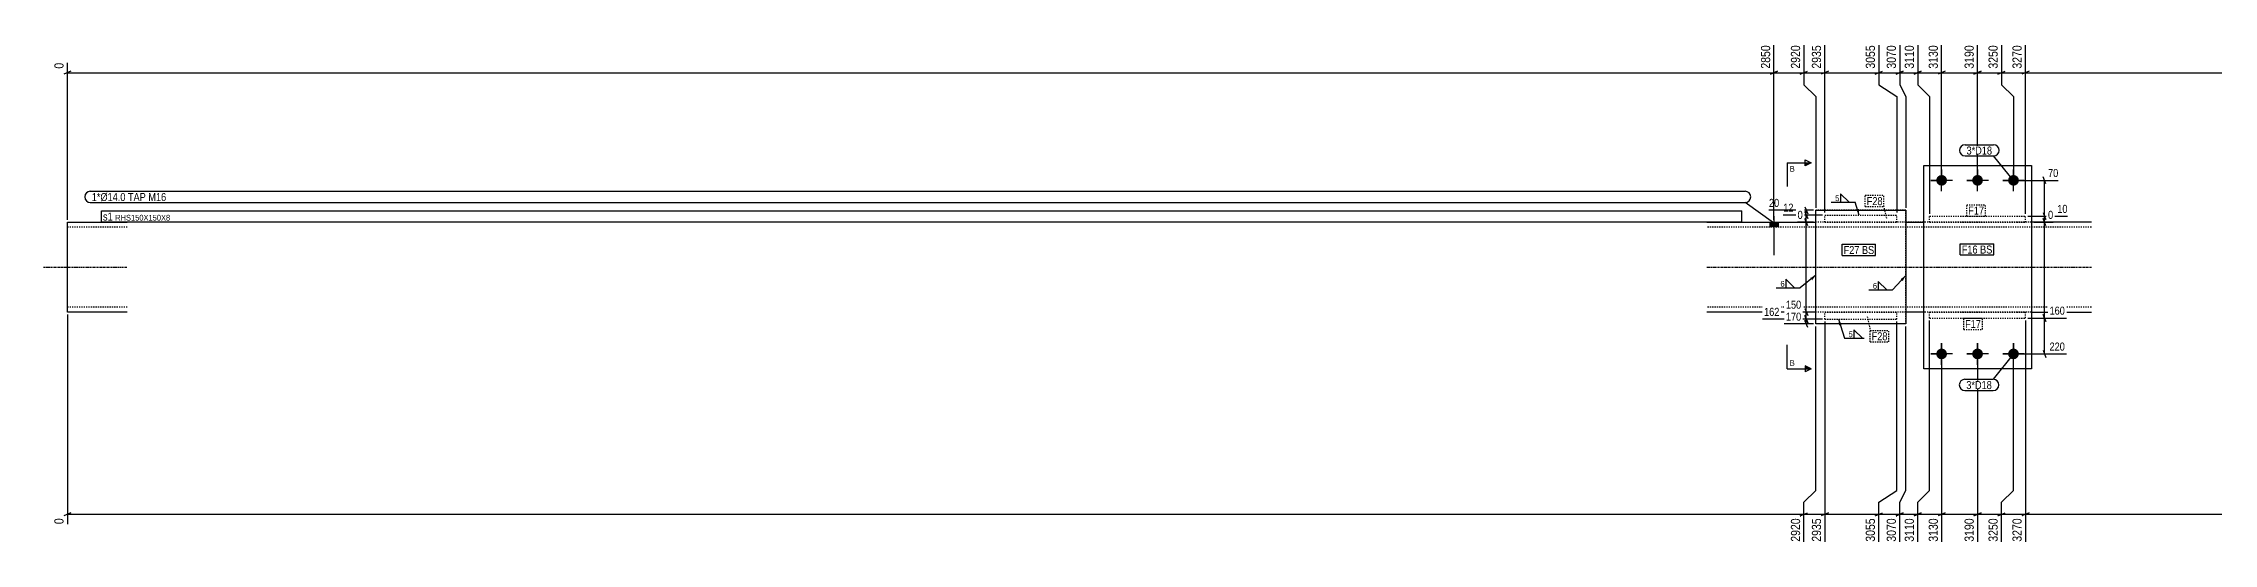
# Model space of a CAD drawing. Header units: millimetres. Extents: x 10 to 45966, y 6 to 1552.
# Drawn here: x 19546 to 23170, y 6 to 842 of the extents above; entities that cross this region are included whole.
import ezdxf

# ---------------------------------------------------------------- set-up
doc = ezdxf.new("R2010")
doc.units = ezdxf.units.MM
doc.linetypes.add('DXK_LINE_DOT2', pattern=[3.9198, 1.9599, -1.9599])
doc.linetypes.add('DXK_LINE_DOT3', pattern=[5.9187, 2.979, -0.9799, 0.9799, -0.9799])
for name, color, linetype in [('MÅLSÆTNING', 7, 'Continuous'), ('STÅL', 7, 'Continuous'), ('TEKST', 7, 'Continuous')]:
    doc.layers.add(name, color=color, linetype=linetype)
doc.styles.add('Arial', font='ARIAL.TTF', dxfattribs={"height": 0.2})
doc.styles.add('Arial Narrow', font='ARIALN.TTF', dxfattribs={"height": 0.2})

msp = doc.modelspace()

# ---------------------------------------------------------------- hatches: boundary and pattern name
at = {"layer": 'STÅL', "linetype": 'Continuous'}
for points in [[(22716.1, 604.3, -1), (22716.1, 622.3, -1)], [(22776.1, 604.3, -1), (22776.1, 622.3, -1)], [(22836.1, 604.3, -1), (22836.1, 622.3, -1)], [(22443.1, 543.3), (22429.1, 543.3), (22429.1, 535.3), (22443.1, 535.3)], [(22716.1, 314.3, -1), (22716.1, 332.3, -1)], [(22776.1, 314.3, -1), (22776.1, 332.3, -1)], [(22836.1, 314.3, -1), (22836.1, 332.3, -1)]]:
    msp.add_hatch(color=96, dxfattribs=at).paths.add_polyline_path(points)
at = {"layer": 'TEKST', "linetype": 'Continuous'}
for points in [[(22496.8, 450.3), (22506.1, 454.6), (22499.9, 446.4)], [(22496.8, 450.3), (22506.1, 454.6), (22499.9, 446.4)], [(22647.5, 448.4), (22656.1, 454.1), (22651.2, 445)], [(22647.5, 448.4), (22656.1, 454.1), (22651.2, 445)]]:
    msp.add_hatch(color=3, dxfattribs=at).paths.add_polyline_path(points)

# ---------------------------------------------------------------- linework, layer by layer
at = {"layer": 'MÅLSÆTNING', "color": 7, "linetype": 'Continuous'}
for p, q in [((22486.1, 838.9), (22486.1, 773.1)), ((22521.1, 559.3), (22521.1, 838.9)), ((22611.1, 838.9), (22611.1, 773.1)), ((22646.1, 838.9), (22646.1, 773.1)), ((22676.1, 838.9), (22676.1, 773.1)), ((22716.1, 617.3), (22716.1, 838.9)), ((22716.1, 617.3), (22716.1, 838.9)), ((22776.1, 617.3), (22776.1, 838.9)), ((22816.1, 838.9), (22816.1, 773.1)), ((22856.1, 557.3), (22856.1, 838.9)), ((22856.1, 557.3), (22856.1, 838.9)), ((19586.1, 547.3), (19586.1, 809.6)), ((19592.1, 795.5), (19580.1, 790.7)), ((19586.1, 793.1), (22436.1, 793.1)), ((22430.1, 790.7), (22442.1, 795.5)), ((22480.1, 790.7), (22492.1, 795.5)), ((22486.1, 793.1), (22521.1, 793.1)), ((22486.1, 773.1), (22506.1, 753.1)), ((22486.1, 773.1), (22506.1, 753.1)), ((22527.1, 795.5), (22515.1, 790.7)), ((22605.1, 790.7), (22617.1, 795.5)), ((22611.1, 773.1), (22641.1, 753.1)), ((22611.1, 773.1), (22641.1, 753.1)), ((22640.1, 790.7), (22652.1, 795.5)), ((22646.1, 773.1), (22656.1, 753.1)), ((22646.1, 773.1), (22656.1, 753.1)), ((22670.1, 790.7), (22682.1, 795.5)), ((22676.1, 793.1), (22716.1, 793.1)), ((22676.1, 773.1), (22696.1, 753.1)), ((22676.1, 773.1), (22696.1, 753.1)), ((22722.1, 795.5), (22710.1, 790.7)), ((22722.1, 795.5), (22710.1, 790.7)), ((22782.1, 795.5), (22770.1, 790.7)), ((22810.1, 790.7), (22822.1, 795.5)), ((22816.1, 793.1), (22856.1, 793.1)), ((22816.1, 773.1), (22836.1, 753.1)), ((22816.1, 773.1), (22836.1, 753.1)), ((22862.1, 795.5), (22850.1, 790.7)), ((22862.1, 795.5), (22850.1, 790.7)), ((22856.1, 793.1), (26609.6, 793.1)), ((22506.1, 753.1), (22506.1, 567.3)), ((22506.1, 753.1), (22506.1, 567.3)), ((22641.1, 753.1), (22641.1, 559.3)), ((22641.1, 753.1), (22641.1, 559.3)), ((22656.1, 753.1), (22656.1, 567.3)), ((22656.1, 753.1), (22656.1, 567.3)), ((22696.1, 753.1), (22696.1, 557.3)), ((22696.1, 753.1), (22696.1, 557.3)), ((22836.1, 753.1), (22836.1, 617.3)), ((22836.1, 753.1), (22836.1, 617.3)), ((22890.2, 607.3), (22885.4, 619.3)), ((22840.1, 613.3), (22910.8, 613.3)), ((22887.8, 553.3), (22887.8, 613.3)), ((22517.1, 555.3), (22451.6, 555.3)), ((22487.7, 561.3), (22492.5, 549.3)), ((22492.5, 537.3), (22487.7, 549.3)), ((22490.1, 555.3), (22490.1, 563.3)), ((22490.1, 543.3), (22490.1, 555.3)), ((22860.1, 553.3), (22926.2, 553.3)), ((22860.1, 553.3), (22926.2, 553.3)), ((22885.4, 559.3), (22890.2, 547.3)), ((22885.4, 559.3), (22890.2, 547.3)), ((22890.2, 537.3), (22885.4, 549.3)), ((22887.8, 543.3), (22887.8, 553.3)), ((22502.1, 543.3), (22475.6, 543.3)), ((22870.1, 543.3), (22902.3, 543.3)), ((22487.7, 399.3), (22492.5, 387.3)), ((19586.1, 389.3), (19586.1, 38.9)), ((22517.1, 381.3), (22417, 381.3)), ((22502.1, 393.3), (22453.4, 393.3)), ((22502.1, 373.3), (22453.4, 373.3)), ((22492.5, 375.3), (22487.7, 387.3)), ((22490.1, 381.3), (22490.1, 393.3)), ((22506.1, 95.4), (22506.1, 369.3)), ((22506.1, 95.4), (22506.1, 369.3)), ((22521.1, 377.3), (22521.1, 9.6)), ((22521.1, 377.3), (22521.1, 9.6)), ((22641.1, 95.4), (22641.1, 377.3)), ((22641.1, 95.4), (22641.1, 377.3)), ((22656.1, 95.4), (22656.1, 369.3)), ((22656.1, 95.4), (22656.1, 369.3)), ((22696.1, 95.4), (22696.1, 379.3)), ((22696.1, 95.4), (22696.1, 379.3)), ((22856.1, 379.3), (22856.1, 9.6)), ((22860.1, 383.3), (22924.4, 383.3)), ((22890.2, 377.3), (22885.4, 389.3)), ((22887.8, 323.3), (22887.8, 383.3)), ((22885.4, 329.3), (22890.2, 317.3)), ((22716.1, 319.3), (22716.1, 9.6)), ((22716.1, 319.3), (22716.1, 9.6)), ((22776.1, 319.3), (22776.1, 9.6)), ((22836.1, 95.4), (22836.1, 319.3)), ((22836.1, 95.4), (22836.1, 319.3)), ((22840.1, 323.3), (22924.4, 323.3)), ((22486.1, 75.4), (22506.1, 95.4)), ((22486.1, 75.4), (22506.1, 95.4)), ((22486.1, 9.6), (22486.1, 75.4)), ((22611.1, 75.4), (22641.1, 95.4)), ((22611.1, 75.4), (22641.1, 95.4)), ((22611.1, 9.6), (22611.1, 75.4)), ((22646.1, 75.4), (22656.1, 95.4)), ((22646.1, 75.4), (22656.1, 95.4)), ((22646.1, 9.6), (22646.1, 75.4)), ((22676.1, 75.4), (22696.1, 95.4)), ((22676.1, 75.4), (22696.1, 95.4)), ((22676.1, 9.6), (22676.1, 75.4)), ((22816.1, 75.4), (22836.1, 95.4)), ((22816.1, 75.4), (22836.1, 95.4)), ((22816.1, 9.6), (22816.1, 75.4)), ((19592.1, 57.8), (19580.1, 53)), ((19586.1, 55.4), (22486.1, 55.4)), ((22480.1, 53), (22492.1, 57.8)), ((22527.1, 57.8), (22515.1, 53)), ((22527.1, 57.8), (22515.1, 53)), ((22605.1, 53), (22617.1, 57.8)), ((22611.1, 55.4), (22646.1, 55.4)), ((22652.1, 57.8), (22640.1, 53)), ((22670.1, 53), (22682.1, 57.8)), ((22676.1, 55.4), (22716.1, 55.4)), ((22722.1, 57.8), (22710.1, 53)), ((22722.1, 57.8), (22710.1, 53)), ((22782.1, 57.8), (22770.1, 53)), ((22810.1, 53), (22822.1, 57.8)), ((22816.1, 55.4), (22856.1, 55.4)), ((22862.1, 57.8), (22850.1, 53))]:
    msp.add_line(p, q, dxfattribs=at)
at = {"layer": 'STÅL', "color": 2, "linetype": 'Continuous'}
for p, q in [((22686.1, 298.3), (22686.1, 638.3)), ((22686.1, 638.3), (22866.1, 638.3)), ((22866.1, 638.3), (22866.1, 298.3)), ((22506.1, 373.3), (22506.1, 563.3)), ((22506.1, 563.3), (22656.1, 563.3)), ((22656.1, 563.3), (22656.1, 373.3)), ((19586.1, 523.3), (19586.1, 543.3)), ((19586.1, 543.3), (19686.1, 543.3)), ((19586.1, 413.3), (19586.1, 523.3)), ((22324.1, 543.3), (22506.1, 543.3)), ((22656.1, 543.3), (22686.1, 543.3)), ((22966.1, 543.3), (22866.1, 543.3)), ((19586.1, 393.3), (19586.1, 413.3)), ((19686.1, 393.3), (19586.1, 393.3)), ((22506.1, 393.3), (22324.1, 393.3)), ((22656.1, 373.3), (22506.1, 373.3)), ((22686.1, 393.3), (22656.1, 393.3)), ((22866.1, 393.3), (22966.1, 393.3)), ((22866.1, 298.3), (22686.1, 298.3))]:
    msp.add_line(p, q, dxfattribs=at)
at = {"layer": 'STÅL', "color": 7, "linetype": 'DXK_LINE_DOT2'}
for p, q in [((22686.1, 298.3), (22686.1, 638.3)), ((22686.1, 638.3), (22866.1, 638.3)), ((22866.1, 638.3), (22866.1, 298.3)), ((22656.1, 563.3), (22506.1, 563.3)), ((22506.1, 373.3), (22506.1, 563.3)), ((22521.1, 543.3), (22521.1, 555.3)), ((22521.1, 555.3), (22641.1, 555.3)), ((22641.1, 543.3), (22641.1, 555.3)), ((22656.1, 373.3), (22656.1, 563.3)), ((22696.1, 543.3), (22696.1, 553.3)), ((22696.1, 553.3), (22856.1, 553.3)), ((22856.1, 543.3), (22856.1, 553.3)), ((19686.1, 535.3), (19586.1, 535.3)), ((22966.1, 535.3), (22324.1, 535.3)), ((22656.1, 543.3), (22506.1, 543.3)), ((22521.1, 543.3), (22641.1, 543.3)), ((22866.1, 543.3), (22656.1, 543.3)), ((22696.1, 543.3), (22856.1, 543.3)), ((19586.1, 402.2), (19586.1, 413.3)), ((19586.1, 401.3), (19586.1, 402.2)), ((19686.1, 401.3), (19586.1, 401.3)), ((19586.1, 394.8), (19586.1, 401.3)), ((22966.1, 401.3), (22324.1, 401.3)), ((22656.1, 393.3), (22506.1, 393.3)), ((22656.1, 373.3), (22506.1, 373.3)), ((22521.1, 381.3), (22521.1, 393.3)), ((22521.1, 393.3), (22641.1, 393.3)), ((22521.1, 381.3), (22641.1, 381.3)), ((22641.1, 381.3), (22641.1, 393.3)), ((22866.1, 393.3), (22686.1, 393.3)), ((22696.1, 383.3), (22696.1, 393.3)), ((22696.1, 393.3), (22856.1, 393.3)), ((22696.1, 383.3), (22856.1, 383.3)), ((22856.1, 383.3), (22856.1, 393.3)), ((22866.1, 298.3), (22686.1, 298.3))]:
    msp.add_line(p, q, dxfattribs=at)
at = {"layer": 'STÅL', "color": 96, "linetype": 'Continuous'}
for p, q in [((22716.1, 595.3), (22716.1, 631.3)), ((22716.1, 631.3), (22716.1, 619.3)), ((22776.1, 595.3), (22776.1, 631.3)), ((22776.1, 631.3), (22776.1, 619.3)), ((22836.1, 595.3), (22836.1, 631.3)), ((22836.1, 631.3), (22836.1, 619.3)), ((22734.1, 613.3), (22698.1, 613.3)), ((22698.1, 613.3), (22710.1, 613.3)), ((22716.1, 595.3), (22716.1, 607.3)), ((22734.1, 613.3), (22722.1, 613.3)), ((22794.1, 613.3), (22758.1, 613.3)), ((22758.1, 613.3), (22770.1, 613.3)), ((22776.1, 595.3), (22776.1, 607.3)), ((22794.1, 613.3), (22782.1, 613.3)), ((22854.1, 613.3), (22818.1, 613.3)), ((22818.1, 613.3), (22830.1, 613.3)), ((22836.1, 595.3), (22836.1, 607.3)), ((22854.1, 613.3), (22842.1, 613.3)), ((22436.1, 553.3), (22436.1, 488.3)), ((22429.1, 543.3), (22429.1, 535.3)), ((22443.1, 543.3), (22443.1, 535.3)), ((22716.1, 305.3), (22716.1, 341.3)), ((22716.1, 341.3), (22716.1, 329.3)), ((22776.1, 305.3), (22776.1, 341.3)), ((22776.1, 341.3), (22776.1, 329.3)), ((22836.1, 305.3), (22836.1, 341.3)), ((22836.1, 341.3), (22836.1, 329.3)), ((22734.1, 323.3), (22698.1, 323.3)), ((22698.1, 323.3), (22710.1, 323.3)), ((22716.1, 305.3), (22716.1, 317.3)), ((22734.1, 323.3), (22722.1, 323.3)), ((22794.1, 323.3), (22758.1, 323.3)), ((22758.1, 323.3), (22770.1, 323.3)), ((22776.1, 305.3), (22776.1, 317.3)), ((22794.1, 323.3), (22782.1, 323.3)), ((22854.1, 323.3), (22818.1, 323.3)), ((22818.1, 323.3), (22830.1, 323.3)), ((22836.1, 305.3), (22836.1, 317.3)), ((22854.1, 323.3), (22842.1, 323.3))]:
    msp.add_line(p, q, dxfattribs=at)
at = {"layer": 'STÅL', "color": 7, "linetype": 'DXK_LINE_DOT3'}
for p, q in [((19546.1, 468.3), (19686.1, 468.3)), ((22324.1, 468.3), (22966.1, 468.3))]:
    msp.add_line(p, q, dxfattribs=at)
at = {"layer": 'TEKST', "color": 3, "linetype": 'Continuous'}
msp.add_line((22656.1, 454.1), (22634.3, 430.3), dxfattribs=at)
msp.add_line((22656.1, 454.1), (22634.3, 430.3), dxfattribs=at)

# ---------------------------------------------------------------- wipeouts: each hides what was drawn before it
at = {"color": 0, "linetype": 'Continuous'}
for points in [[(22471, 627.8), (22471, 637.8), (22462.1, 637.8), (22462.1, 627.8)], [(22471, 303.4), (22471, 313.4), (22462.1, 313.4), (22462.1, 303.4)]]:
    msp.add_wipeout(points, dxfattribs=at).dxf.layer = 'TEKST'
at = {"color": 0}
for points in [[(22578.8, 490.2), (22578.8, 504.2), (22552.4, 504.2), (22552.4, 490.2)], [(22776.1, 491), (22776.1, 505), (22749.7, 505), (22749.7, 491)], [(22453.8, 434.9), (22453.8, 446.5), (22446.1, 446.5), (22446.1, 434.9)], [(22608.1, 431.5), (22608.1, 443.1), (22600.5, 443.1), (22600.5, 431.5)]]:
    msp.add_wipeout(points, dxfattribs=at).dxf.layer = 'TEKST'

# ---------------------------------------------------------------- next in the draw order: hatches: boundary and pattern name
at = {"layer": 'TEKST', "linetype": 'Continuous'}
for points in [[(22488.1, 637.8), (22488.1, 642.8), (22498.1, 642.8)], [(22488.1, 298.4), (22488.1, 303.4), (22498.1, 298.4)]]:
    msp.add_hatch(color=30, dxfattribs=at).paths.add_polyline_path(points)

# ---------------------------------------------------------------- next in the draw order: linework, layer by layer
at = {"layer": 'TEKST', "color": 7, "linetype": 'Continuous'}
for p, q in [((22458.1, 642.8), (22498.1, 642.8)), ((22458.1, 298.4), (22458.1, 338.4)), ((22458.1, 298.4), (22498.1, 298.4))]:
    msp.add_line(p, q, dxfattribs=at)
at = {"layer": 'TEKST', "color": 30, "linetype": 'Continuous'}
for p, q in [((22488.1, 637.8), (22488.1, 647.8)), ((22488.1, 647.8), (22498.1, 642.8)), ((22498.1, 642.8), (22488.1, 637.8)), ((22498.1, 298.4), (22488.1, 303.4)), ((22488.1, 303.4), (22488.1, 293.4)), ((22498.1, 298.4), (22488.1, 293.4))]:
    msp.add_line(p, q, dxfattribs=at)
at = {"layer": 'TEKST', "color": 3, "linetype": 'Continuous'}
for p, q in [((22624.5, 430.3), (22610.2, 444.5)), ((22610.2, 444.5), (22610.2, 430.3)), ((22594.3, 430.3), (22634.3, 430.3)), ((22610.2, 430.3), (22624.5, 430.3))]:
    msp.add_line(p, q, dxfattribs=at)

# ---------------------------------------------------------------- next in the draw order: texts
at = {"layer": 'TEKST', "color": 3, "linetype": 'Continuous', "style": 'Arial'}
for p in [(22462.1, 627.8), (22462.1, 303.4)]:
    msp.add_text('B', height=9.55, dxfattribs=at).set_placement(p)
at = {"layer": 'TEKST', "color": 3, "style": 'Arial Narrow'}
for p in [(22446.9, 435.7), (22601.3, 432.3)]:
    msp.add_text('6', height=9.54, dxfattribs=at).set_placement(p)

# ---------------------------------------------------------------- next in the draw order: wipeouts: each hides what was drawn before it
at = {"color": 0, "linetype": 'Continuous'}
for points in [[(22517.9, 842.1), (22495.5, 842.1), (22495.5, 796.7), (22517.9, 796.7)], [(22852.9, 842.1), (22830.5, 842.1), (22830.5, 796.7), (22852.9, 796.7)], [(19582.9, 812.8), (19560.5, 812.8), (19560.5, 796.7), (19582.9, 796.7)], [(22913.6, 616.1), (22913.6, 635.7), (22891, 635.7), (22891, 616.1)], [(22471.5, 558.1), (22471.5, 577.7), (22448.8, 577.7), (22448.8, 558.1)], [(22929, 556.1), (22929, 575.7), (22906.4, 575.7), (22906.4, 556.1)], [(22484.3, 396.1), (22484.3, 415.7), (22453.2, 415.7), (22453.2, 396.1)], [(22924.7, 386.1), (22924.7, 405.7), (22893.5, 405.7), (22893.5, 386.1)], [(22924.7, 326.1), (22924.7, 345.7), (22893.5, 345.7), (22893.5, 326.1)], [(19582.9, 51.8), (19560.5, 51.8), (19560.5, 35.6), (19582.9, 35.6)], [(22482.9, 51.8), (22460.5, 51.8), (22460.5, 6.4), (22482.9, 6.4)], [(22642.9, 51.8), (22620.5, 51.8), (22620.5, 6.4), (22642.9, 6.4)], [(22852.9, 51.8), (22830.5, 51.8), (22830.5, 6.4), (22852.9, 6.4)]]:
    msp.add_wipeout(points, dxfattribs=at).dxf.layer = 'MÅLSÆTNING'
at = {"color": 0}
for points in [[(22617.4, 571.9), (22617.4, 585.9), (22591, 585.9), (22591, 571.9)], [(19661.8, 546.1), (19661.8, 560.1), (19645.6, 560.1), (19645.6, 546.1)], [(22787, 556.1), (22787, 570.1), (22760.5, 570.1), (22760.5, 556.1)], [(22578.8, 490.2), (22578.8, 504.2), (22552.4, 504.2), (22552.4, 490.2)], [(22776.1, 491), (22776.1, 505), (22749.7, 505), (22749.7, 491)], [(22781.7, 366.6), (22781.7, 380.6), (22755.3, 380.6), (22755.3, 366.6)], [(22567.7, 350.6), (22567.7, 362.2), (22560, 362.2), (22560, 350.6)]]:
    msp.add_wipeout(points, dxfattribs=at).dxf.layer = 'TEKST'

# ---------------------------------------------------------------- next in the draw order: hatches: boundary and pattern name
at = {"layer": 'TEKST', "linetype": 'Continuous'}
msp.add_hatch(color=3, dxfattribs=at).paths.add_polyline_path([(22544.6, 371), (22544, 381.3), (22549.3, 372.4)])
msp.add_hatch(color=3, dxfattribs=at).paths.add_polyline_path([(22544.6, 371), (22544, 381.3), (22549.3, 372.4)])

# ---------------------------------------------------------------- next in the draw order: linework, layer by layer
at = {"layer": 'MÅLSÆTNING', "color": 7, "linetype": 'Continuous'}
for p, q in [((22486.1, 838.9), (22486.1, 773.1)), ((22521.1, 559.3), (22521.1, 838.9)), ((22816.1, 838.9), (22816.1, 773.1)), ((22480.1, 790.7), (22492.1, 795.5)), ((22527.1, 795.5), (22515.1, 790.7)), ((22776.1, 793.1), (22816.1, 793.1)), ((22810.1, 790.7), (22822.1, 795.5)), ((22502.1, 563.3), (22427.8, 563.3)), ((22517.1, 555.3), (22451.6, 555.3)), ((22487.7, 569.3), (22492.5, 557.3)), ((22492.5, 549.3), (22487.7, 561.3)), ((22492.5, 537.3), (22487.7, 549.3)), ((22890.2, 537.3), (22885.4, 549.3)), ((22502.1, 543.3), (22475.6, 543.3)), ((22490.1, 393.3), (22490.1, 543.3)), ((22870.1, 543.3), (22902.3, 543.3)), ((22887.8, 383.3), (22887.8, 543.3)), ((22487.7, 399.3), (22492.5, 387.3)), ((22517.1, 381.3), (22417, 381.3)), ((22502.1, 393.3), (22453.4, 393.3)), ((22487.7, 387.3), (22492.5, 375.3)), ((22492.5, 367.3), (22487.7, 379.3)), ((22490.1, 373.3), (22490.1, 381.3)), ((22856.1, 379.3), (22856.1, 9.6)), ((22860.1, 383.3), (22924.4, 383.3)), ((22885.4, 389.3), (22890.2, 377.3)), ((22486.1, 9.6), (22486.1, 75.4)), ((22611.1, 9.6), (22611.1, 75.4)), ((22646.1, 9.6), (22646.1, 75.4)), ((22816.1, 9.6), (22816.1, 75.4)), ((22480.1, 53), (22492.1, 57.8)), ((22486.1, 55.4), (22521.1, 55.4)), ((22521.1, 55.4), (22611.1, 55.4)), ((22605.1, 53), (22617.1, 57.8)), ((22640.1, 53), (22652.1, 57.8)), ((22776.1, 55.4), (22816.1, 55.4)), ((22810.1, 53), (22822.1, 57.8)), ((22862.1, 57.8), (22850.1, 53)), ((22856.1, 55.4), (26541.1, 55.4))]:
    msp.add_line(p, q, dxfattribs=at)
at = {"layer": 'TEKST', "color": 7, "linetype": 'Continuous'}
for p, q in [((22747.3, 488.6), (22747.3, 507.4)), ((22550, 487.8), (22550, 506.6))]:
    msp.add_line(p, q, dxfattribs=at)
at = {"layer": 'TEKST', "color": 3, "linetype": 'Continuous'}
for p, q in [((22470.2, 433.7), (22455.9, 448)), ((22455.9, 448), (22455.9, 433.7)), ((22506.1, 454.6), (22480, 433.7)), ((22506.1, 454.6), (22480, 433.7)), ((22439.9, 433.7), (22480, 433.7)), ((22455.9, 433.7), (22470.2, 433.7)), ((22544, 381.3), (22553.8, 349.4)), ((22544, 381.3), (22553.8, 349.4)), ((22584, 349.4), (22569.7, 363.7)), ((22569.7, 363.7), (22569.7, 349.4)), ((22553.8, 349.4), (22586.9, 349.4)), ((22569.7, 349.4), (22584, 349.4))]:
    msp.add_line(p, q, dxfattribs=at)

# ---------------------------------------------------------------- next in the draw order: texts
at = {"layer": 'MÅLSÆTNING', "color": 3, "linetype": 'Continuous', "style": 'Arial Narrow'}
for s, height, p in [('2935', 15.27, (22514.7, 799.9)), ('3270', 15.27, (22849.7, 799.9)), ('0', 15.3, (19579.7, 799.9)), ('0', 15.3, (19579.7, 38.9)), ('2920', 15.27, (22479.7, 9.6)), ('3070', 15.27, (22639.7, 9.6)), ('3270', 15.27, (22849.7, 9.6))]:
    msp.add_text(s, height=height, rotation=90.0002, dxfattribs=at).set_placement(p)
for s, p in [('70', (22893.8, 618.9)), ('12', (22451.6, 560.9)), ('10', (22909.2, 558.9)), ('150', (22456, 398.9)), ('160', (22896.3, 388.9)), ('220', (22896.3, 328.9))]:
    msp.add_text(s, height=13.36, dxfattribs=at).set_placement(p)
at = {"layer": 'TEKST', "color": 3, "style": 'Arial Narrow'}
msp.add_text('5', height=9.54, dxfattribs=at).set_placement((22560.8, 351.4))

# ---------------------------------------------------------------- next in the draw order: wipeouts: each hides what was drawn before it
at = {"color": 0}
for points in [[(22617.4, 571.9), (22617.4, 585.9), (22591, 585.9), (22591, 571.9)], [(19661.8, 546.1), (19661.8, 560.1), (19645.6, 560.1), (19645.6, 546.1)], [(22787, 556.1), (22787, 570.1), (22760.5, 570.1), (22760.5, 556.1)], [(22603.5, 490.2), (22603.5, 504.2), (22583, 504.2), (22583, 490.2)], [(22800.8, 491), (22800.8, 505), (22780.3, 505), (22780.3, 491)], [(22781.7, 366.6), (22781.7, 380.6), (22755.3, 380.6), (22755.3, 366.6)]]:
    msp.add_wipeout(points, dxfattribs=at).dxf.layer = 'TEKST'

# ---------------------------------------------------------------- next in the draw order: hatches: boundary and pattern name
at = {"layer": 'TEKST', "linetype": 'Continuous'}
msp.add_hatch(color=3, dxfattribs=at).paths.add_polyline_path([(22577.8, 565.6), (22578.6, 555.3), (22573.1, 564)])
msp.add_hatch(color=3, dxfattribs=at).paths.add_polyline_path([(22577.8, 565.6), (22578.6, 555.3), (22573.1, 564)])

# ---------------------------------------------------------------- next in the draw order: linework, layer by layer
at = {"layer": 'TEKST', "color": 7, "linetype": 'DXK_LINE_DOT2'}
for p, q in [((22588.6, 588.3), (22619.8, 588.3)), ((22588.6, 569.5), (22588.6, 588.3)), ((22619.8, 569.5), (22619.8, 588.3)), ((22588.6, 569.5), (22619.8, 569.5)), ((22624.6, 549.4), (22619.8, 569.5)), ((22758.1, 572.5), (22789.4, 572.5)), ((22758.1, 553.7), (22758.1, 572.5)), ((22758.1, 553.7), (22789.4, 553.7)), ((22789.4, 553.7), (22789.4, 572.5)), ((22752.7, 383.3), (22752.9, 383)), ((22752.9, 383), (22784.1, 383)), ((22752.9, 364.2), (22752.9, 383)), ((22752.9, 364.2), (22784.1, 364.2)), ((22784.1, 364.2), (22784.1, 383))]:
    msp.add_line(p, q, dxfattribs=at)
at = {"layer": 'TEKST', "color": 7, "linetype": 'Continuous'}
msp.add_line((19643.2, 543.7), (19643.2, 562.5), dxfattribs=at)
at = {"layer": 'TEKST', "color": 3, "linetype": 'Continuous'}
msp.add_line((22578.6, 555.3), (22571.5, 576.6), dxfattribs=at)
msp.add_line((22578.6, 555.3), (22571.5, 576.6), dxfattribs=at)

# ---------------------------------------------------------------- next in the draw order: texts
at = {"layer": 'TEKST', "color": 3, "style": 'Arial Narrow'}
for s, p in [('F28', (22591, 571.9)), ('F17', (22760.5, 556.1)), ('F17', (22755.3, 366.6))]:
    msp.add_text(s, height=13.36, dxfattribs=at).set_placement(p)

# ---------------------------------------------------------------- next in the draw order: wipeouts: each hides what was drawn before it
at = {"color": 0, "linetype": 'Continuous'}
for points in [[(22812.9, 842.1), (22790.5, 842.1), (22790.5, 796.7), (22812.9, 796.7)], [(22447.7, 566.1), (22447.7, 585.7), (22425, 585.7), (22425, 566.1)], [(22486.9, 546.1), (22486.9, 565.7), (22472.8, 565.7), (22472.8, 546.1)], [(22905.1, 546.1), (22905.1, 565.7), (22891, 565.7), (22891, 546.1)], [(22447.9, 384.1), (22447.9, 403.7), (22416.8, 403.7), (22416.8, 384.1)], [(22517.9, 51.8), (22495.5, 51.8), (22495.5, 6.4), (22517.9, 6.4)], [(22607.9, 51.8), (22585.5, 51.8), (22585.5, 6.4), (22607.9, 6.4)], [(22812.9, 51.8), (22790.5, 51.8), (22790.5, 6.4), (22812.9, 6.4)]]:
    msp.add_wipeout(points, dxfattribs=at).dxf.layer = 'MÅLSÆTNING'
at = {"color": 0}
for points in [[(22545.3, 577.8), (22545.3, 589.4), (22537.6, 589.4), (22537.6, 577.8)], [(22380.3, 546.1), (22380.3, 556.1), (19666, 556.1), (19666, 546.1)], [(22603.5, 490.2), (22603.5, 504.2), (22583, 504.2), (22583, 490.2)], [(22800.8, 491), (22800.8, 505), (22780.3, 505), (22780.3, 491)], [(22625.6, 346.1), (22625.6, 360.1), (22599.2, 360.1), (22599.2, 346.1)]]:
    msp.add_wipeout(points, dxfattribs=at).dxf.layer = 'TEKST'

# ---------------------------------------------------------------- next in the draw order: linework, layer by layer
at = {"layer": 'MÅLSÆTNING', "color": 7, "linetype": 'Continuous'}
for p, q in [((22436.1, 547.3), (22436.1, 838.9)), ((22776.1, 617.3), (22776.1, 838.9)), ((22716.1, 793.1), (22776.1, 793.1)), ((22770.1, 790.7), (22782.1, 795.5)), ((22776.1, 319.3), (22776.1, 9.6)), ((22716.1, 55.4), (22776.1, 55.4)), ((22770.1, 53), (22782.1, 57.8))]:
    msp.add_line(p, q, dxfattribs=at)
at = {"layer": 'TEKST', "color": 7, "linetype": 'Continuous'}
for p, q in [((22458.1, 642.8), (22458.1, 602.8)), ((22747.3, 507.4), (22803.2, 507.4)), ((22803.2, 488.6), (22803.2, 507.4)), ((22550, 506.6), (22605.9, 506.6)), ((22550, 487.8), (22605.9, 487.8)), ((22605.9, 487.8), (22605.9, 506.6)), ((22747.3, 488.6), (22803.2, 488.6))]:
    msp.add_line(p, q, dxfattribs=at)
at = {"layer": 'TEKST', "color": 3, "linetype": 'Continuous'}
for p, q in [((22561.6, 576.6), (22547.4, 590.9)), ((22547.4, 590.9), (22547.4, 576.6)), ((22531.4, 576.6), (22571.5, 576.6)), ((22547.4, 576.6), (22561.6, 576.6))]:
    msp.add_line(p, q, dxfattribs=at)

# ---------------------------------------------------------------- next in the draw order: texts
at = {"layer": 'MÅLSÆTNING', "color": 3, "linetype": 'Continuous', "style": 'Arial Narrow'}
for s, p in [('3250', (22809.7, 799.9)), ('2935', (22514.7, 9.6)), ('3055', (22604.7, 9.6)), ('3250', (22809.7, 9.6))]:
    msp.add_text(s, height=15.27, rotation=90.0002, dxfattribs=at).set_placement(p)
for s, height, p in [('20', 13.36, (22427.8, 568.9)), ('0', 13.4, (22475.6, 548.9)), ('0', 13.4, (22893.8, 548.9))]:
    msp.add_text(s, height=height, dxfattribs=at).set_placement(p)
at = {"layer": 'TEKST', "color": 3, "style": 'Arial Narrow'}
for s, height, p in [('5', 9.54, (22538.4, 578.6)), ('F27', 13.36, (22552.4, 490.2)), ('BS', 13.36, (22583, 490.2)), ('F16', 13.36, (22749.7, 491)), ('BS', 13.36, (22780.3, 491))]:
    msp.add_text(s, height=height, dxfattribs=at).set_placement(p)

# ---------------------------------------------------------------- next in the draw order: wipeouts: each hides what was drawn before it
at = {"color": 0, "linetype": 'Continuous'}
msp.add_wipeout([(22484.3, 376.1), (22484.3, 395.7), (22453.2, 395.7), (22453.2, 376.1)], dxfattribs=at).dxf.layer = 'MÅLSÆTNING'
at = {"color": 0}
for points in [[(22380.3, 546.1), (22380.3, 556.1), (19666, 556.1), (19666, 546.1)], [(22625.6, 346.1), (22625.6, 360.1), (22599.2, 360.1), (22599.2, 346.1)]]:
    msp.add_wipeout(points, dxfattribs=at).dxf.layer = 'TEKST'

# ---------------------------------------------------------------- next in the draw order: linework, layer by layer
at = {"layer": 'TEKST', "color": 7, "linetype": 'Continuous'}
for p, q in [((19643.2, 562.5), (22382.7, 562.5)), ((19643.2, 543.7), (22382.7, 543.7)), ((22382.7, 543.7), (22382.7, 562.5))]:
    msp.add_line(p, q, dxfattribs=at)
at = {"layer": 'TEKST', "color": 7, "linetype": 'DXK_LINE_DOT2'}
for p, q in [((22592, 386), (22596.8, 362.5)), ((22596.8, 362.5), (22628, 362.5)), ((22596.8, 343.7), (22596.8, 362.5)), ((22628, 343.7), (22628, 362.5)), ((22596.8, 343.7), (22628, 343.7))]:
    msp.add_line(p, q, dxfattribs=at)

# ---------------------------------------------------------------- next in the draw order: texts
at = {"layer": 'MÅLSÆTNING', "color": 3, "linetype": 'Continuous', "style": 'Arial Narrow'}
for s, p in [('162', (22419.6, 386.9)), ('170', (22456, 378.9))]:
    msp.add_text(s, height=13.36, dxfattribs=at).set_placement(p)
at = {"layer": 'TEKST', "color": 3, "style": 'Arial Narrow'}
for s, height, p in [('s1', 13.36, (19645.6, 546.1)), ('RHS150X150X8', 9.544, (19666, 546.1)), ('F28', 13.36, (22599.2, 346.1))]:
    msp.add_text(s, height=height, dxfattribs=at).set_placement(p)

# ---------------------------------------------------------------- next in the draw order: wipeouts: each hides what was drawn before it
at = {"color": 0, "linetype": 'Continuous'}
for points in [[(22432.9, 842.1), (22410.5, 842.1), (22410.5, 796.7), (22432.9, 796.7)], [(22712.9, 842.1), (22690.5, 842.1), (22690.5, 796.7), (22712.9, 796.7)], [(22772.9, 842.1), (22750.5, 842.1), (22750.5, 796.7), (22772.9, 796.7)], [(22712.9, 51.8), (22690.5, 51.8), (22690.5, 6.4), (22712.9, 6.4)], [(22772.9, 51.8), (22750.5, 51.8), (22750.5, 6.4), (22772.9, 6.4)]]:
    msp.add_wipeout(points, dxfattribs=at).dxf.layer = 'MÅLSÆTNING'
at = {"color": 0}
for points in [[(22800.3, 656.4), (22800.3, 670.4), (22757.7, 670.4), (22757.7, 656.4)], [(22799.9, 264.6), (22799.9, 278.6), (22757.3, 278.6), (22757.3, 264.6)]]:
    msp.add_wipeout(points, dxfattribs=at).dxf.layer = 'TEKST'

# ---------------------------------------------------------------- next in the draw order: linework, layer by layer
at = {"layer": 'MÅLSÆTNING', "color": 7, "linetype": 'Continuous'}
for p, q in [((22436.1, 547.3), (22436.1, 838.9)), ((22676.1, 838.9), (22676.1, 773.1)), ((22442.1, 795.5), (22430.1, 790.7)), ((22436.1, 793.1), (22486.1, 793.1)), ((22646.1, 793.1), (22676.1, 793.1)), ((22682.1, 795.5), (22670.1, 790.7)), ((22676.1, 9.6), (22676.1, 75.4)), ((22646.1, 55.4), (22676.1, 55.4)), ((22682.1, 57.8), (22670.1, 53))]:
    msp.add_line(p, q, dxfattribs=at)

# ---------------------------------------------------------------- next in the draw order: texts
at = {"layer": 'MÅLSÆTNING', "color": 3, "linetype": 'Continuous', "style": 'Arial Narrow'}
for s, p in [('2850', (22429.7, 799.9)), ('3130', (22709.7, 799.9)), ('3190', (22769.7, 799.9)), ('3130', (22709.7, 9.6)), ('3190', (22769.7, 9.6))]:
    msp.add_text(s, height=15.27, rotation=90.0002, dxfattribs=at).set_placement(p)

# ---------------------------------------------------------------- next in the draw order: wipeouts: each hides what was drawn before it
at = {"color": 0}
for points in [[(22800.3, 656.4), (22800.3, 670.4), (22757.7, 670.4), (22757.7, 656.4)], [(22385.4, 578.7), (22385.4, 592.7), (19626.9, 592.7), (19626.9, 578.7)], [(22799.9, 264.6), (22799.9, 278.6), (22757.3, 278.6), (22757.3, 264.6)]]:
    msp.add_wipeout(points, dxfattribs=at).dxf.layer = 'TEKST'

# ---------------------------------------------------------------- next in the draw order: linework, layer by layer
at = {"layer": 'TEKST', "color": 7, "linetype": 'Continuous'}
for p, q in [((22755.3, 672.8), (22802.7, 672.8)), ((22755.3, 654), (22802.7, 654)), ((22836.1, 613.3), (22802.7, 654)), ((22836.1, 323.3), (22802.3, 281)), ((22754.9, 281), (22802.3, 281)), ((22754.9, 262.2), (22802.3, 262.2))]:
    msp.add_line(p, q, dxfattribs=at)
for centre, start, end in [((22755.3, 663.4), 90, 270), ((22802.7, 663.4), 270, 90), ((22754.9, 271.6), 90, 270), ((22802.3, 271.6), 270, 90)]:
    msp.add_arc(centre, 9.4, start, end, dxfattribs=at)

# ---------------------------------------------------------------- next in the draw order: texts
at = {"layer": 'TEKST', "color": 3, "style": 'Arial Narrow'}
for p in [(22757.7, 656.4), (22757.3, 264.6)]:
    msp.add_text('3*D18', height=13.36, dxfattribs=at).set_placement(p)

# ---------------------------------------------------------------- next in the draw order: wipeouts: each hides what was drawn before it
at = {"color": 0, "linetype": 'Continuous'}
for points in [[(22482.9, 842.1), (22460.5, 842.1), (22460.5, 796.7), (22482.9, 796.7)], [(22672.9, 842.1), (22650.5, 842.1), (22650.5, 796.7), (22672.9, 796.7)], [(22672.9, 51.8), (22650.5, 51.8), (22650.5, 6.4), (22672.9, 6.4)]]:
    msp.add_wipeout(points, dxfattribs=at).dxf.layer = 'MÅLSÆTNING'
at = {"color": 0}
msp.add_wipeout([(22385.4, 578.7), (22385.4, 592.7), (19626.9, 592.7), (19626.9, 578.7)], dxfattribs=at).dxf.layer = 'TEKST'

# ---------------------------------------------------------------- next in the draw order: linework, layer by layer
at = {"layer": 'MÅLSÆTNING', "color": 7, "linetype": 'Continuous'}
for p, q in [((22646.1, 838.9), (22646.1, 773.1)), ((22611.1, 793.1), (22646.1, 793.1)), ((22652.1, 795.5), (22640.1, 790.7))]:
    msp.add_line(p, q, dxfattribs=at)
at = {"layer": 'TEKST', "color": 7, "linetype": 'Continuous'}
for p, q in [((19624.5, 595.1), (22387.8, 595.1)), ((19624.5, 576.3), (22387.8, 576.3)), ((22435.4, 542.3), (22387.8, 576.3))]:
    msp.add_line(p, q, dxfattribs=at)
for centre, start, end in [((19624.5, 585.7), 90, 270), ((22387.8, 585.7), 270, 90)]:
    msp.add_arc(centre, 9.4, start, end, dxfattribs=at)

# ---------------------------------------------------------------- next in the draw order: texts
at = {"layer": 'MÅLSÆTNING', "color": 3, "linetype": 'Continuous', "style": 'Arial Narrow'}
for s, p in [('2920', (22479.7, 799.9)), ('3110', (22669.7, 799.9)), ('3110', (22669.7, 9.6))]:
    msp.add_text(s, height=15.27, rotation=90.0002, dxfattribs=at).set_placement(p)
at = {"layer": 'TEKST', "color": 3, "style": 'Arial Narrow'}
msp.add_text('1*Ø14.0 TAP M16', height=13.362, dxfattribs=at).set_placement((19626.9, 578.7))

# ---------------------------------------------------------------- next in the draw order: wipeouts: each hides what was drawn before it
at = {"color": 0, "linetype": 'Continuous'}
msp.add_wipeout([(22642.9, 842.1), (22620.5, 842.1), (22620.5, 796.7), (22642.9, 796.7)], dxfattribs=at).dxf.layer = 'MÅLSÆTNING'

# ---------------------------------------------------------------- next in the draw order: linework, layer by layer
at = {"layer": 'MÅLSÆTNING', "color": 7, "linetype": 'Continuous'}
for p, q in [((22611.1, 838.9), (22611.1, 773.1)), ((22521.1, 793.1), (22611.1, 793.1)), ((22605.1, 790.7), (22617.1, 795.5))]:
    msp.add_line(p, q, dxfattribs=at)

# ---------------------------------------------------------------- next in the draw order: texts
at = {"layer": 'MÅLSÆTNING', "color": 3, "linetype": 'Continuous', "style": 'Arial Narrow'}
msp.add_text('3070', height=15.27, rotation=90.0002, dxfattribs=at).set_placement((22639.7, 799.9))

# ---------------------------------------------------------------- next in the draw order: wipeouts: each hides what was drawn before it
at = {"color": 0, "linetype": 'Continuous'}
msp.add_wipeout([(22607.9, 842.1), (22585.5, 842.1), (22585.5, 796.7), (22607.9, 796.7)], dxfattribs=at).dxf.layer = 'MÅLSÆTNING'

# ---------------------------------------------------------------- next in the draw order: texts
at = {"layer": 'MÅLSÆTNING', "color": 3, "linetype": 'Continuous', "style": 'Arial Narrow'}
msp.add_text('3055', height=15.27, rotation=90.0002, dxfattribs=at).set_placement((22604.7, 799.9))

doc.saveas('drawing.dxf')
